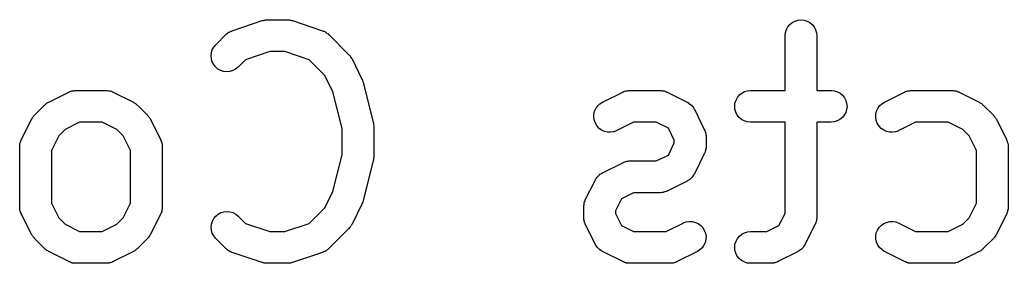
# Model space of a CAD drawing. Extents: x 160.2 to 226.8, y -124.8 to -85.
# Drawn here: x 188.768 to 193.442, y -101.927 to -100.777 of the extents above; entities that cross this region are included whole.
import ezdxf

# ---------------------------------------------------------------- set-up
doc = ezdxf.new("R2010")
doc.units = 0
doc.layers.add('BLACK', color=7, linetype='CONTINUOUS')

msp = doc.modelspace()

# ---------------------------------------------------------------- linework, layer by layer
at = {"layer": 'BLACK', "linetype": 'CONTINUOUS'}
for p, q in [((189.772, -100.829), (189.914, -100.781)), ((189.914, -100.781), (189.915, -100.781)), ((189.915, -100.781), (189.919, -100.78)), ((189.919, -100.78), (189.924, -100.779)), ((189.924, -100.779), (189.927, -100.779)), ((189.927, -100.779), (189.93, -100.778)), ((189.93, -100.778), (189.934, -100.778)), ((189.934, -100.778), (189.938, -100.777)), ((189.938, -100.777), (190.033, -100.777)), ((190.033, -100.777), (190.034, -100.777)), ((190.034, -100.777), (190.039, -100.778)), ((190.039, -100.778), (190.043, -100.778)), ((190.043, -100.778), (190.046, -100.779)), ((190.046, -100.779), (190.049, -100.779)), ((190.049, -100.779), (190.053, -100.78)), ((190.053, -100.78), (190.057, -100.781)), ((190.057, -100.781), (190.2, -100.829)), ((192.393, -100.823), (192.4, -100.81)), ((192.4, -100.81), (192.409, -100.799)), ((192.409, -100.799), (192.421, -100.79)), ((192.421, -100.79), (192.434, -100.783)), ((192.434, -100.783), (192.448, -100.779)), ((192.448, -100.779), (192.462, -100.777)), ((192.462, -100.777), (192.477, -100.779)), ((192.477, -100.779), (192.491, -100.783)), ((192.491, -100.783), (192.504, -100.79)), ((192.504, -100.79), (192.515, -100.8)), ((192.515, -100.8), (192.524, -100.811)), ((192.524, -100.811), (192.531, -100.824)), ((189.695, -100.895), (189.742, -100.847)), ((189.742, -100.847), (189.743, -100.846)), ((189.743, -100.846), (189.745, -100.845)), ((189.745, -100.845), (189.746, -100.843)), ((189.746, -100.843), (189.75, -100.84)), ((189.75, -100.84), (189.754, -100.837)), ((189.754, -100.837), (189.756, -100.836)), ((189.756, -100.836), (189.758, -100.835)), ((189.758, -100.835), (189.763, -100.833)), ((189.763, -100.833), (189.767, -100.83)), ((189.767, -100.83), (189.77, -100.83)), ((189.77, -100.83), (189.772, -100.829)), ((190.2, -100.829), (190.201, -100.829)), ((190.201, -100.829), (190.203, -100.83)), ((190.203, -100.83), (190.205, -100.831)), ((190.205, -100.831), (190.21, -100.833)), ((190.21, -100.833), (190.214, -100.835)), ((190.214, -100.835), (190.216, -100.837)), ((190.216, -100.837), (190.218, -100.838)), ((190.218, -100.838), (190.222, -100.841)), ((190.222, -100.841), (190.226, -100.844)), ((190.226, -100.844), (190.228, -100.846)), ((190.228, -100.846), (190.229, -100.847)), ((190.229, -100.847), (190.324, -100.942)), ((192.387, -100.851), (192.389, -100.837)), ((192.387, -100.852), (192.387, -100.851)), ((192.387, -101.111), (192.387, -100.852)), ((192.389, -100.837), (192.393, -100.823)), ((192.531, -100.824), (192.535, -100.838)), ((192.535, -100.838), (192.537, -100.852)), ((192.537, -100.852), (192.537, -101.111)), ((189.678, -100.919), (189.685, -100.906)), ((189.685, -100.906), (189.695, -100.895)), ((189.673, -100.947), (189.674, -100.933)), ((189.674, -100.962), (189.673, -100.947)), ((189.674, -100.933), (189.678, -100.919)), ((189.95, -100.927), (189.836, -100.966)), ((190.021, -100.927), (189.95, -100.927)), ((190.136, -100.966), (190.021, -100.927)), ((190.324, -100.942), (190.325, -100.943)), ((190.325, -100.943), (190.328, -100.946)), ((190.328, -100.946), (190.331, -100.949)), ((190.331, -100.949), (190.332, -100.952)), ((190.332, -100.952), (190.334, -100.954)), ((190.334, -100.954), (190.336, -100.958)), ((190.336, -100.958), (190.339, -100.962)), ((189.678, -100.976), (189.674, -100.962)), ((189.685, -100.989), (189.678, -100.976)), ((189.694, -101), (189.685, -100.989)), ((189.705, -101.01), (189.694, -101)), ((189.8, -101.001), (189.788, -101.011)), ((189.801, -101.001), (189.8, -101.001)), ((189.836, -100.966), (189.801, -101.001)), ((190.21, -101.04), (190.136, -100.966)), ((190.339, -100.962), (190.386, -101.057)), ((189.718, -101.017), (189.705, -101.01)), ((189.732, -101.021), (189.718, -101.017)), ((189.747, -101.023), (189.732, -101.021)), ((189.761, -101.021), (189.747, -101.023)), ((189.775, -101.017), (189.761, -101.021)), ((189.788, -101.011), (189.775, -101.017)), ((190.248, -101.117), (190.21, -101.04)), ((190.386, -101.057), (190.387, -101.058)), ((190.387, -101.058), (190.387, -101.058)), ((190.387, -101.058), (190.387, -101.058)), ((190.387, -101.058), (190.389, -101.065)), ((190.389, -101.065), (190.392, -101.072)), ((190.392, -101.072), (190.392, -101.072)), ((190.392, -101.072), (190.392, -101.072)), ((190.392, -101.072), (190.439, -101.263)), ((188.905, -101.166), (189, -101.119)), ((189, -101.119), (189.001, -101.118)), ((189.001, -101.118), (189.003, -101.117)), ((189.003, -101.117), (189.005, -101.116)), ((189.005, -101.116), (189.01, -101.115)), ((189.01, -101.115), (189.014, -101.113)), ((189.014, -101.113), (189.017, -101.113)), ((189.017, -101.113), (189.019, -101.112)), ((189.019, -101.112), (189.024, -101.112)), ((189.024, -101.112), (189.029, -101.111)), ((189.029, -101.111), (189.031, -101.111)), ((189.031, -101.111), (189.033, -101.111)), ((189.033, -101.111), (189.176, -101.111)), ((189.176, -101.111), (189.177, -101.111)), ((189.177, -101.111), (189.179, -101.111)), ((189.179, -101.111), (189.182, -101.111)), ((189.182, -101.111), (189.187, -101.112)), ((189.187, -101.112), (189.192, -101.112)), ((189.192, -101.112), (189.194, -101.113)), ((189.194, -101.113), (189.196, -101.113)), ((189.196, -101.113), (189.201, -101.115)), ((189.201, -101.115), (189.206, -101.117)), ((189.206, -101.117), (189.208, -101.118)), ((189.208, -101.118), (189.21, -101.119)), ((189.21, -101.119), (189.305, -101.166)), ((190.292, -101.29), (190.248, -101.117)), ((191.524, -101.166), (191.619, -101.119)), ((191.619, -101.119), (191.62, -101.118)), ((191.62, -101.118), (191.622, -101.117)), ((191.622, -101.117), (191.624, -101.116)), ((191.624, -101.116), (191.629, -101.115)), ((191.629, -101.115), (191.634, -101.113)), ((191.634, -101.113), (191.636, -101.113)), ((191.636, -101.113), (191.638, -101.112)), ((191.638, -101.112), (191.643, -101.112)), ((191.643, -101.112), (191.648, -101.111)), ((191.648, -101.111), (191.65, -101.111)), ((191.65, -101.111), (191.652, -101.111)), ((191.652, -101.111), (191.795, -101.111)), ((191.795, -101.111), (191.796, -101.111)), ((191.796, -101.111), (191.798, -101.111)), ((191.798, -101.111), (191.801, -101.111)), ((191.801, -101.111), (191.806, -101.112)), ((191.806, -101.112), (191.811, -101.112)), ((191.811, -101.112), (191.813, -101.113)), ((191.813, -101.113), (191.815, -101.113)), ((191.815, -101.113), (191.82, -101.115)), ((191.82, -101.115), (191.825, -101.117)), ((191.825, -101.117), (191.827, -101.118)), ((191.827, -101.118), (191.829, -101.119)), ((191.829, -101.119), (191.924, -101.166)), ((192.155, -101.157), (192.162, -101.144)), ((192.162, -101.144), (192.171, -101.132)), ((192.171, -101.132), (192.182, -101.123)), ((192.182, -101.123), (192.195, -101.116)), ((192.195, -101.116), (192.209, -101.112)), ((192.209, -101.112), (192.224, -101.111)), ((192.224, -101.111), (192.387, -101.111)), ((192.537, -101.111), (192.605, -101.111)), ((192.605, -101.111), (192.606, -101.111)), ((192.606, -101.111), (192.62, -101.112)), ((192.62, -101.112), (192.634, -101.117)), ((192.634, -101.117), (192.647, -101.124)), ((192.647, -101.124), (192.658, -101.133)), ((192.658, -101.133), (192.668, -101.145)), ((192.668, -101.145), (192.674, -101.158)), ((192.857, -101.166), (192.952, -101.119)), ((192.952, -101.119), (192.953, -101.118)), ((192.953, -101.118), (192.955, -101.117)), ((192.955, -101.117), (192.957, -101.116)), ((192.957, -101.116), (192.962, -101.115)), ((192.962, -101.115), (192.967, -101.113)), ((192.967, -101.113), (192.969, -101.113)), ((192.969, -101.113), (192.971, -101.112)), ((192.971, -101.112), (192.976, -101.112)), ((192.976, -101.112), (192.981, -101.111)), ((192.981, -101.111), (192.984, -101.111)), ((192.984, -101.111), (192.986, -101.111)), ((192.986, -101.111), (193.176, -101.111)), ((193.176, -101.111), (193.177, -101.111)), ((193.177, -101.111), (193.179, -101.111)), ((193.179, -101.111), (193.182, -101.111)), ((193.182, -101.111), (193.187, -101.112)), ((193.187, -101.112), (193.192, -101.112)), ((193.192, -101.112), (193.194, -101.113)), ((193.194, -101.113), (193.196, -101.113)), ((193.196, -101.113), (193.201, -101.115)), ((193.201, -101.115), (193.206, -101.117)), ((193.206, -101.117), (193.208, -101.118)), ((193.208, -101.118), (193.21, -101.119)), ((193.21, -101.119), (193.305, -101.166)), ((188.837, -101.228), (188.885, -101.18)), ((188.885, -101.18), (188.886, -101.18)), ((188.886, -101.18), (188.889, -101.177)), ((188.889, -101.177), (188.892, -101.174)), ((188.892, -101.174), (188.895, -101.172)), ((188.895, -101.172), (188.897, -101.17)), ((188.897, -101.17), (188.901, -101.168)), ((188.901, -101.168), (188.905, -101.166)), ((189.305, -101.166), (189.306, -101.167)), ((189.306, -101.167), (189.309, -101.169)), ((189.309, -101.169), (189.313, -101.171)), ((189.313, -101.171), (189.316, -101.173)), ((189.316, -101.173), (189.318, -101.175)), ((189.318, -101.175), (189.321, -101.178)), ((189.321, -101.178), (189.324, -101.18)), ((189.324, -101.18), (189.372, -101.228)), ((191.492, -101.196), (191.501, -101.184)), ((191.501, -101.184), (191.511, -101.174)), ((191.511, -101.174), (191.524, -101.166)), ((191.924, -101.166), (191.925, -101.167)), ((191.925, -101.167), (191.926, -101.168)), ((191.926, -101.168), (191.928, -101.168)), ((191.928, -101.168), (191.932, -101.172)), ((191.932, -101.172), (191.937, -101.175)), ((191.937, -101.175), (191.938, -101.176)), ((191.938, -101.176), (191.94, -101.177)), ((191.94, -101.177), (191.944, -101.181)), ((191.944, -101.181), (191.948, -101.185)), ((191.948, -101.185), (191.949, -101.186)), ((191.949, -101.186), (191.95, -101.187)), ((191.95, -101.187), (191.953, -101.192)), ((191.953, -101.192), (191.956, -101.197)), ((192.149, -101.185), (192.15, -101.171)), ((192.15, -101.2), (192.149, -101.185)), ((192.15, -101.171), (192.155, -101.157)), ((192.674, -101.158), (192.678, -101.172)), ((192.678, -101.172), (192.68, -101.186)), ((192.68, -101.186), (192.678, -101.201)), ((192.825, -101.196), (192.834, -101.184)), ((192.834, -101.184), (192.845, -101.174)), ((192.845, -101.174), (192.857, -101.166)), ((193.305, -101.166), (193.306, -101.167)), ((193.306, -101.167), (193.309, -101.169)), ((193.309, -101.169), (193.313, -101.171)), ((193.313, -101.171), (193.316, -101.173)), ((193.316, -101.173), (193.318, -101.175)), ((193.318, -101.175), (193.321, -101.178)), ((193.321, -101.178), (193.324, -101.18)), ((193.324, -101.18), (193.372, -101.228)), ((188.828, -101.239), (188.83, -101.237)), ((188.83, -101.237), (188.832, -101.234)), ((188.832, -101.234), (188.835, -101.231)), ((188.835, -101.231), (188.837, -101.228)), ((189.372, -101.228), (189.373, -101.229)), ((189.373, -101.229), (189.375, -101.232)), ((189.375, -101.232), (189.378, -101.235)), ((189.378, -101.235), (189.38, -101.238)), ((189.38, -101.238), (189.382, -101.24)), ((191.482, -101.238), (191.483, -101.224)), ((191.485, -101.253), (191.482, -101.238)), ((191.483, -101.224), (191.486, -101.209)), ((191.486, -101.209), (191.492, -101.196)), ((191.956, -101.197), (191.957, -101.198)), ((191.957, -101.198), (191.958, -101.2)), ((191.958, -101.2), (192.005, -101.295)), ((192.154, -101.214), (192.15, -101.2)), ((192.161, -101.227), (192.154, -101.214)), ((192.17, -101.238), (192.161, -101.227)), ((192.181, -101.248), (192.17, -101.238)), ((192.667, -101.228), (192.658, -101.239)), ((192.674, -101.215), (192.667, -101.228)), ((192.678, -101.201), (192.674, -101.215)), ((192.816, -101.224), (192.819, -101.209)), ((192.816, -101.238), (192.816, -101.224)), ((192.818, -101.253), (192.816, -101.238)), ((192.819, -101.209), (192.825, -101.196)), ((193.372, -101.228), (193.373, -101.229)), ((193.373, -101.229), (193.375, -101.232)), ((193.375, -101.232), (193.378, -101.235)), ((193.378, -101.235), (193.38, -101.238)), ((193.38, -101.238), (193.382, -101.24)), ((188.776, -101.343), (188.823, -101.247)), ((188.823, -101.247), (188.824, -101.246)), ((188.824, -101.246), (188.826, -101.243)), ((188.826, -101.243), (188.828, -101.239)), ((189.051, -101.261), (188.983, -101.295)), ((189.158, -101.261), (189.051, -101.261)), ((189.227, -101.295), (189.158, -101.261)), ((189.382, -101.24), (189.384, -101.244)), ((189.384, -101.244), (189.386, -101.247)), ((189.386, -101.247), (189.434, -101.343)), ((190.439, -101.263), (190.44, -101.264)), ((190.44, -101.264), (190.44, -101.265)), ((190.44, -101.265), (190.44, -101.266)), ((190.44, -101.266), (190.441, -101.272)), ((190.441, -101.272), (190.442, -101.278)), ((190.442, -101.278), (190.442, -101.28)), ((190.442, -101.28), (190.442, -101.281)), ((190.442, -101.281), (190.442, -101.424)), ((191.49, -101.266), (191.485, -101.253)), ((191.498, -101.279), (191.49, -101.266)), ((191.508, -101.29), (191.498, -101.279)), ((191.67, -101.261), (191.591, -101.3)), ((191.778, -101.261), (191.67, -101.261)), ((191.835, -101.289), (191.778, -101.261)), ((192.194, -101.255), (192.181, -101.248)), ((192.208, -101.259), (192.194, -101.255)), ((192.223, -101.261), (192.208, -101.259)), ((192.224, -101.261), (192.223, -101.261)), ((192.387, -101.261), (192.224, -101.261)), ((192.387, -101.692), (192.387, -101.261)), ((192.605, -101.261), (192.537, -101.261)), ((192.537, -101.261), (192.537, -101.71)), ((192.619, -101.259), (192.605, -101.261)), ((192.633, -101.255), (192.619, -101.259)), ((192.646, -101.248), (192.633, -101.255)), ((192.658, -101.239), (192.646, -101.248)), ((192.823, -101.266), (192.818, -101.253)), ((192.831, -101.279), (192.823, -101.266)), ((192.841, -101.29), (192.831, -101.279)), ((193.003, -101.261), (192.924, -101.3)), ((193.158, -101.261), (193.003, -101.261)), ((193.227, -101.295), (193.158, -101.261)), ((193.382, -101.24), (193.384, -101.244)), ((193.384, -101.244), (193.386, -101.247)), ((193.386, -101.247), (193.434, -101.343)), ((188.952, -101.325), (188.918, -101.394)), ((188.983, -101.295), (188.952, -101.325)), ((189.257, -101.325), (189.227, -101.295)), ((189.292, -101.394), (189.257, -101.325)), ((190.292, -101.415), (190.292, -101.29)), ((191.519, -101.298), (191.508, -101.29)), ((191.533, -101.304), (191.519, -101.298)), ((191.547, -101.308), (191.533, -101.304)), ((191.562, -101.308), (191.547, -101.308)), ((191.576, -101.306), (191.562, -101.308)), ((191.59, -101.301), (191.576, -101.306)), ((191.591, -101.3), (191.59, -101.301)), ((191.863, -101.346), (191.835, -101.289)), ((192.005, -101.295), (192.006, -101.296)), ((192.006, -101.296), (192.006, -101.298)), ((192.006, -101.298), (192.007, -101.3)), ((192.007, -101.3), (192.009, -101.305)), ((192.009, -101.305), (192.011, -101.31)), ((192.011, -101.31), (192.011, -101.312)), ((192.011, -101.312), (192.012, -101.314)), ((192.012, -101.314), (192.012, -101.319)), ((192.012, -101.319), (192.013, -101.324)), ((192.013, -101.324), (192.013, -101.326)), ((192.013, -101.326), (192.013, -101.329)), ((192.013, -101.329), (192.013, -101.376)), ((192.853, -101.298), (192.841, -101.29)), ((192.866, -101.304), (192.853, -101.298)), ((192.88, -101.308), (192.866, -101.304)), ((192.895, -101.308), (192.88, -101.308)), ((192.909, -101.306), (192.895, -101.308)), ((192.923, -101.301), (192.909, -101.306)), ((192.924, -101.3), (192.923, -101.301)), ((193.257, -101.325), (193.227, -101.295)), ((193.292, -101.394), (193.257, -101.325)), ((188.768, -101.371), (188.769, -101.366)), ((188.768, -101.373), (188.768, -101.371)), ((188.768, -101.375), (188.768, -101.373)), ((188.768, -101.376), (188.768, -101.375)), ((188.768, -101.662), (188.768, -101.376)), ((188.769, -101.361), (188.77, -101.358)), ((188.769, -101.366), (188.769, -101.361)), ((188.77, -101.358), (188.771, -101.356)), ((188.771, -101.356), (188.772, -101.352)), ((188.772, -101.352), (188.774, -101.347)), ((188.774, -101.347), (188.775, -101.345)), ((188.775, -101.345), (188.776, -101.343)), ((189.434, -101.343), (189.434, -101.344)), ((189.434, -101.344), (189.435, -101.346)), ((189.435, -101.346), (189.436, -101.348)), ((189.436, -101.348), (189.437, -101.353)), ((189.437, -101.353), (189.439, -101.357)), ((189.439, -101.357), (189.44, -101.36)), ((189.44, -101.36), (189.44, -101.362)), ((189.44, -101.362), (189.441, -101.367)), ((189.441, -101.367), (189.442, -101.372)), ((189.442, -101.372), (189.441, -101.374)), ((189.441, -101.374), (189.442, -101.376)), ((189.442, -101.376), (189.442, -101.662)), ((191.835, -101.416), (191.863, -101.358)), ((191.863, -101.358), (191.863, -101.346)), ((192.013, -101.376), (192.013, -101.377)), ((192.013, -101.377), (192.013, -101.379)), ((192.013, -101.379), (192.013, -101.382)), ((193.434, -101.343), (193.434, -101.344)), ((193.434, -101.344), (193.435, -101.346)), ((193.435, -101.346), (193.436, -101.348)), ((193.436, -101.348), (193.437, -101.353)), ((193.437, -101.353), (193.439, -101.357)), ((193.439, -101.357), (193.44, -101.36)), ((193.44, -101.36), (193.44, -101.362)), ((193.44, -101.362), (193.441, -101.367)), ((193.441, -101.367), (193.442, -101.372)), ((193.442, -101.372), (193.441, -101.374)), ((193.441, -101.374), (193.442, -101.376)), ((193.442, -101.376), (193.442, -101.662)), ((188.918, -101.394), (188.918, -101.644)), ((189.292, -101.644), (189.292, -101.394)), ((190.248, -101.588), (190.292, -101.415)), ((190.442, -101.424), (190.442, -101.425)), ((190.442, -101.425), (190.442, -101.426)), ((191.778, -101.444), (191.835, -101.416)), ((192.005, -101.41), (191.958, -101.505)), ((192.006, -101.408), (192.005, -101.41)), ((192.007, -101.406), (192.006, -101.408)), ((192.009, -101.401), (192.007, -101.406)), ((192.01, -101.396), (192.009, -101.401)), ((192.011, -101.394), (192.01, -101.396)), ((192.012, -101.387), (192.011, -101.392)), ((192.011, -101.392), (192.011, -101.394)), ((192.013, -101.382), (192.012, -101.387)), ((193.292, -101.644), (193.292, -101.394)), ((190.439, -101.442), (190.392, -101.632)), ((190.44, -101.441), (190.439, -101.442)), ((190.441, -101.433), (190.44, -101.439)), ((190.44, -101.439), (190.44, -101.441)), ((190.442, -101.428), (190.441, -101.433)), ((190.442, -101.426), (190.442, -101.428)), ((191.524, -101.5), (191.619, -101.452)), ((191.619, -101.452), (191.62, -101.452)), ((191.62, -101.452), (191.622, -101.451)), ((191.622, -101.451), (191.624, -101.45)), ((191.624, -101.45), (191.629, -101.448)), ((191.629, -101.448), (191.634, -101.446)), ((191.634, -101.446), (191.636, -101.446)), ((191.636, -101.446), (191.638, -101.445)), ((191.638, -101.445), (191.643, -101.445)), ((191.643, -101.445), (191.648, -101.444)), ((191.648, -101.444), (191.65, -101.444)), ((191.65, -101.444), (191.652, -101.444)), ((191.652, -101.444), (191.778, -101.444)), ((191.498, -101.52), (191.5, -101.519)), ((191.5, -101.519), (191.501, -101.517)), ((191.501, -101.517), (191.505, -101.514)), ((191.505, -101.514), (191.509, -101.509)), ((191.509, -101.509), (191.51, -101.508)), ((191.51, -101.508), (191.511, -101.507)), ((191.511, -101.507), (191.516, -101.504)), ((191.516, -101.504), (191.521, -101.501)), ((191.521, -101.501), (191.522, -101.5)), ((191.522, -101.5), (191.524, -101.5)), ((191.948, -101.519), (191.947, -101.521)), ((191.949, -101.518), (191.948, -101.519)), ((191.952, -101.513), (191.949, -101.518)), ((191.956, -101.509), (191.952, -101.513)), ((191.957, -101.506), (191.956, -101.507)), ((191.956, -101.507), (191.956, -101.509)), ((191.958, -101.505), (191.957, -101.506)), ((191.442, -101.628), (191.49, -101.533)), ((191.49, -101.533), (191.491, -101.532)), ((191.491, -101.531), (191.492, -101.529)), ((191.491, -101.532), (191.491, -101.531)), ((191.492, -101.529), (191.495, -101.525)), ((191.495, -101.525), (191.498, -101.52)), ((191.924, -101.539), (191.829, -101.586)), ((191.925, -101.538), (191.924, -101.539)), ((191.927, -101.537), (191.925, -101.538)), ((191.932, -101.534), (191.927, -101.537)), ((191.936, -101.531), (191.932, -101.534)), ((191.938, -101.53), (191.936, -101.531)), ((191.939, -101.529), (191.938, -101.53)), ((191.943, -101.525), (191.939, -101.529)), ((191.947, -101.521), (191.943, -101.525)), ((190.21, -101.665), (190.248, -101.588)), ((191.67, -101.594), (191.613, -101.623)), ((191.795, -101.594), (191.67, -101.594)), ((191.797, -101.594), (191.795, -101.594)), ((191.8, -101.594), (191.797, -101.594)), ((191.805, -101.593), (191.8, -101.594)), ((191.81, -101.593), (191.805, -101.593)), ((191.812, -101.592), (191.81, -101.593)), ((191.814, -101.592), (191.812, -101.592)), ((191.819, -101.59), (191.814, -101.592)), ((191.824, -101.588), (191.819, -101.59)), ((191.826, -101.587), (191.824, -101.588)), ((191.828, -101.587), (191.826, -101.587)), ((191.829, -101.586), (191.828, -101.587)), ((188.918, -101.644), (188.952, -101.713)), ((189.257, -101.713), (189.292, -101.644)), ((190.386, -101.648), (190.339, -101.743)), ((190.389, -101.641), (190.386, -101.647)), ((190.386, -101.647), (190.386, -101.648)), ((190.386, -101.648), (190.386, -101.648)), ((190.391, -101.634), (190.389, -101.641)), ((190.392, -101.633), (190.391, -101.634)), ((190.391, -101.634), (190.391, -101.634)), ((190.392, -101.632), (190.392, -101.633)), ((191.435, -101.656), (191.436, -101.651)), ((191.435, -101.659), (191.435, -101.656)), ((191.435, -101.661), (191.435, -101.659)), ((191.436, -101.646), (191.437, -101.644)), ((191.436, -101.651), (191.436, -101.646)), ((191.437, -101.642), (191.439, -101.637)), ((191.437, -101.644), (191.437, -101.642)), ((191.439, -101.637), (191.441, -101.632)), ((191.441, -101.632), (191.442, -101.63)), ((191.442, -101.63), (191.442, -101.628)), ((191.613, -101.623), (191.585, -101.68)), ((193.257, -101.713), (193.292, -101.644)), ((188.768, -101.664), (188.768, -101.662)), ((188.768, -101.666), (188.768, -101.664)), ((188.769, -101.671), (188.768, -101.666)), ((188.769, -101.676), (188.769, -101.671)), ((188.77, -101.679), (188.769, -101.676)), ((188.77, -101.681), (188.77, -101.679)), ((188.772, -101.686), (188.77, -101.681)), ((188.774, -101.69), (188.772, -101.686)), ((188.775, -101.692), (188.774, -101.69)), ((188.775, -101.695), (188.775, -101.692)), ((188.776, -101.695), (188.775, -101.695)), ((188.823, -101.791), (188.776, -101.695)), ((189.434, -101.695), (189.386, -101.791)), ((189.435, -101.693), (189.434, -101.695)), ((189.436, -101.691), (189.435, -101.693)), ((189.437, -101.687), (189.436, -101.691)), ((189.439, -101.682), (189.437, -101.687)), ((189.44, -101.677), (189.439, -101.68)), ((189.439, -101.68), (189.439, -101.682)), ((189.441, -101.672), (189.44, -101.677)), ((189.442, -101.663), (189.441, -101.665)), ((189.441, -101.665), (189.441, -101.667)), ((189.441, -101.667), (189.441, -101.672)), ((189.442, -101.662), (189.442, -101.663)), ((189.686, -101.715), (189.695, -101.704)), ((189.695, -101.704), (189.706, -101.695)), ((189.706, -101.695), (189.719, -101.688)), ((189.719, -101.688), (189.733, -101.684)), ((189.733, -101.684), (189.748, -101.682)), ((189.748, -101.682), (189.762, -101.684)), ((189.762, -101.684), (189.776, -101.688)), ((189.776, -101.688), (189.789, -101.695)), ((189.789, -101.695), (189.801, -101.704)), ((189.801, -101.704), (189.836, -101.739)), ((190.136, -101.739), (190.21, -101.665)), ((191.435, -101.662), (191.435, -101.661)), ((191.435, -101.71), (191.435, -101.662)), ((191.585, -101.68), (191.585, -101.692)), ((191.585, -101.692), (191.613, -101.749)), ((192.358, -101.749), (192.387, -101.692)), ((193.434, -101.695), (193.386, -101.791)), ((193.435, -101.693), (193.434, -101.695)), ((193.436, -101.691), (193.435, -101.693)), ((193.437, -101.687), (193.436, -101.691)), ((193.439, -101.682), (193.437, -101.687)), ((193.44, -101.677), (193.439, -101.68)), ((193.439, -101.68), (193.439, -101.682)), ((193.441, -101.672), (193.44, -101.677)), ((193.442, -101.663), (193.441, -101.665)), ((193.441, -101.665), (193.441, -101.667)), ((193.441, -101.667), (193.441, -101.672)), ((193.442, -101.662), (193.442, -101.663)), ((188.952, -101.713), (188.983, -101.743)), ((188.983, -101.743), (189.051, -101.777)), ((189.158, -101.777), (189.227, -101.743)), ((189.227, -101.743), (189.257, -101.713)), ((189.673, -101.756), (189.674, -101.742)), ((189.674, -101.742), (189.679, -101.728)), ((189.679, -101.728), (189.686, -101.715)), ((189.836, -101.739), (189.95, -101.777)), ((190.021, -101.777), (190.136, -101.739)), ((190.334, -101.751), (190.332, -101.754)), ((190.336, -101.748), (190.334, -101.751)), ((190.338, -101.744), (190.336, -101.748)), ((190.339, -101.743), (190.338, -101.744)), ((191.435, -101.712), (191.435, -101.71)), ((191.435, -101.714), (191.435, -101.712)), ((191.435, -101.719), (191.435, -101.714)), ((191.436, -101.724), (191.435, -101.719)), ((191.437, -101.726), (191.436, -101.724)), ((191.437, -101.728), (191.437, -101.726)), ((191.439, -101.733), (191.437, -101.728)), ((191.44, -101.738), (191.439, -101.733)), ((191.441, -101.74), (191.44, -101.738)), ((191.442, -101.742), (191.441, -101.74)), ((191.442, -101.743), (191.442, -101.742)), ((191.49, -101.838), (191.442, -101.743)), ((191.613, -101.749), (191.67, -101.777)), ((191.825, -101.777), (191.905, -101.738)), ((191.905, -101.737), (191.919, -101.732)), ((191.905, -101.738), (191.905, -101.737)), ((191.919, -101.732), (191.934, -101.73)), ((191.934, -101.73), (191.948, -101.73)), ((191.948, -101.73), (191.963, -101.734)), ((191.963, -101.734), (191.976, -101.74)), ((191.976, -101.74), (191.988, -101.749)), ((191.988, -101.749), (191.998, -101.759)), ((192.301, -101.777), (192.358, -101.749)), ((192.529, -101.743), (192.481, -101.838)), ((192.53, -101.741), (192.529, -101.743)), ((192.531, -101.739), (192.53, -101.741)), ((192.532, -101.734), (192.531, -101.739)), ((192.534, -101.729), (192.532, -101.734)), ((192.535, -101.727), (192.534, -101.729)), ((192.536, -101.72), (192.535, -101.725)), ((192.535, -101.725), (192.535, -101.727)), ((192.537, -101.715), (192.536, -101.72)), ((192.537, -101.71), (192.537, -101.711)), ((192.537, -101.711), (192.537, -101.713)), ((192.537, -101.713), (192.537, -101.715)), ((192.832, -101.758), (192.842, -101.748)), ((192.842, -101.748), (192.854, -101.739)), ((192.854, -101.739), (192.867, -101.734)), ((192.867, -101.734), (192.881, -101.73)), ((192.881, -101.73), (192.896, -101.73)), ((192.896, -101.73), (192.91, -101.732)), ((192.91, -101.732), (192.924, -101.738)), ((192.924, -101.738), (193.003, -101.777)), ((193.158, -101.777), (193.227, -101.743)), ((193.227, -101.743), (193.257, -101.713)), ((188.826, -101.794), (188.823, -101.791)), ((188.828, -101.798), (188.826, -101.794)), ((188.83, -101.8), (188.828, -101.798)), ((189.051, -101.777), (189.158, -101.777)), ((189.381, -101.799), (189.379, -101.801)), ((189.383, -101.795), (189.381, -101.799)), ((189.386, -101.792), (189.383, -101.795)), ((189.386, -101.791), (189.386, -101.792)), ((189.674, -101.771), (189.673, -101.756)), ((189.678, -101.785), (189.674, -101.771)), ((189.685, -101.798), (189.678, -101.785)), ((189.694, -101.809), (189.685, -101.798)), ((189.95, -101.777), (190.021, -101.777)), ((190.324, -101.763), (190.229, -101.858)), ((190.327, -101.759), (190.324, -101.763)), ((190.33, -101.756), (190.327, -101.759)), ((190.332, -101.754), (190.33, -101.756)), ((191.67, -101.777), (191.825, -101.777)), ((191.998, -101.759), (192.005, -101.772)), ((192.005, -101.772), (192.011, -101.785)), ((192.011, -101.785), (192.013, -101.8)), ((192.162, -101.81), (192.171, -101.799)), ((192.171, -101.799), (192.182, -101.79)), ((192.182, -101.79), (192.195, -101.783)), ((192.195, -101.783), (192.209, -101.779)), ((192.209, -101.779), (192.224, -101.777)), ((192.224, -101.777), (192.301, -101.777)), ((192.816, -101.799), (192.818, -101.784)), ((192.816, -101.813), (192.816, -101.799)), ((192.818, -101.784), (192.824, -101.771)), ((192.824, -101.771), (192.832, -101.758)), ((193.003, -101.777), (193.158, -101.777)), ((193.381, -101.799), (193.379, -101.801)), ((193.383, -101.795), (193.381, -101.799)), ((193.386, -101.792), (193.383, -101.795)), ((193.386, -101.791), (193.386, -101.792)), ((188.831, -101.803), (188.83, -101.8)), ((188.834, -101.806), (188.831, -101.803)), ((188.837, -101.809), (188.834, -101.806)), ((188.837, -101.81), (188.837, -101.809)), ((188.885, -101.858), (188.837, -101.81)), ((189.372, -101.81), (189.324, -101.858)), ((189.375, -101.807), (189.372, -101.81)), ((189.378, -101.804), (189.375, -101.807)), ((189.379, -101.801), (189.378, -101.804)), ((189.695, -101.81), (189.694, -101.809)), ((189.742, -101.858), (189.695, -101.81)), ((191.491, -101.84), (191.49, -101.838)), ((191.492, -101.841), (191.491, -101.84)), ((191.495, -101.846), (191.492, -101.841)), ((191.498, -101.851), (191.495, -101.846)), ((192.003, -101.842), (191.995, -101.854)), ((192.009, -101.829), (192.003, -101.842)), ((192.012, -101.814), (192.009, -101.829)), ((192.013, -101.8), (192.012, -101.814)), ((192.149, -101.852), (192.15, -101.837)), ((192.15, -101.837), (192.155, -101.823)), ((192.155, -101.823), (192.162, -101.81)), ((192.479, -101.842), (192.476, -101.847)), ((192.48, -101.841), (192.479, -101.842)), ((192.481, -101.839), (192.48, -101.841)), ((192.481, -101.838), (192.481, -101.839)), ((192.819, -101.828), (192.816, -101.813)), ((192.825, -101.841), (192.819, -101.828)), ((192.833, -101.853), (192.825, -101.841)), ((193.372, -101.81), (193.324, -101.858)), ((193.375, -101.807), (193.372, -101.81)), ((193.378, -101.804), (193.375, -101.807)), ((193.379, -101.801), (193.378, -101.804)), ((188.888, -101.86), (188.885, -101.858)), ((188.891, -101.863), (188.888, -101.86)), ((188.894, -101.865), (188.891, -101.863)), ((188.896, -101.867), (188.894, -101.865)), ((188.9, -101.869), (188.896, -101.867)), ((188.904, -101.871), (188.9, -101.869)), ((188.905, -101.872), (188.904, -101.871)), ((189, -101.919), (188.905, -101.872)), ((189.305, -101.872), (189.21, -101.919)), ((189.309, -101.87), (189.305, -101.872)), ((189.312, -101.868), (189.309, -101.87)), ((189.315, -101.866), (189.312, -101.868)), ((189.317, -101.864), (189.315, -101.866)), ((189.32, -101.861), (189.317, -101.864)), ((189.324, -101.859), (189.32, -101.861)), ((189.324, -101.858), (189.324, -101.859)), ((189.744, -101.859), (189.742, -101.858)), ((189.745, -101.861), (189.744, -101.859)), ((189.75, -101.864), (189.745, -101.861)), ((189.754, -101.867), (189.75, -101.864)), ((189.755, -101.868), (189.754, -101.867)), ((189.757, -101.869), (189.755, -101.868)), ((189.762, -101.872), (189.757, -101.869)), ((189.766, -101.874), (189.762, -101.872)), ((189.769, -101.875), (189.766, -101.874)), ((189.771, -101.876), (189.769, -101.875)), ((189.772, -101.876), (189.771, -101.876)), ((189.914, -101.924), (189.772, -101.876)), ((190.2, -101.876), (190.057, -101.924)), ((190.202, -101.875), (190.2, -101.876)), ((190.204, -101.874), (190.202, -101.875)), ((190.209, -101.872), (190.204, -101.874)), ((190.213, -101.87), (190.209, -101.872)), ((190.215, -101.869), (190.213, -101.87)), ((190.217, -101.868), (190.215, -101.869)), ((190.221, -101.864), (190.217, -101.868)), ((190.225, -101.862), (190.221, -101.864)), ((190.227, -101.86), (190.225, -101.862)), ((190.228, -101.859), (190.227, -101.86)), ((190.229, -101.858), (190.228, -101.859)), ((191.499, -101.852), (191.498, -101.851)), ((191.5, -101.853), (191.499, -101.852)), ((191.504, -101.857), (191.5, -101.853)), ((191.508, -101.861), (191.504, -101.857)), ((191.509, -101.862), (191.508, -101.861)), ((191.51, -101.863), (191.509, -101.862)), ((191.515, -101.867), (191.51, -101.863)), ((191.52, -101.87), (191.515, -101.867)), ((191.521, -101.87), (191.52, -101.87)), ((191.523, -101.871), (191.521, -101.87)), ((191.524, -101.872), (191.523, -101.871)), ((191.619, -101.919), (191.524, -101.872)), ((191.972, -101.872), (191.876, -101.919)), ((191.984, -101.864), (191.972, -101.872)), ((191.995, -101.854), (191.984, -101.864)), ((192.15, -101.866), (192.149, -101.852)), ((192.154, -101.88), (192.15, -101.866)), ((192.161, -101.893), (192.154, -101.88)), ((192.17, -101.905), (192.161, -101.893)), ((192.448, -101.872), (192.353, -101.919)), ((192.449, -101.871), (192.448, -101.872)), ((192.451, -101.87), (192.449, -101.871)), ((192.455, -101.867), (192.451, -101.87)), ((192.46, -101.864), (192.455, -101.867)), ((192.461, -101.863), (192.46, -101.864)), ((192.463, -101.862), (192.461, -101.863)), ((192.467, -101.858), (192.463, -101.862)), ((192.471, -101.854), (192.467, -101.858)), ((192.472, -101.853), (192.471, -101.854)), ((192.473, -101.852), (192.472, -101.853)), ((192.476, -101.847), (192.473, -101.852)), ((192.844, -101.863), (192.833, -101.853)), ((192.856, -101.871), (192.844, -101.863)), ((192.857, -101.872), (192.856, -101.871)), ((192.952, -101.919), (192.857, -101.872)), ((193.305, -101.872), (193.21, -101.919)), ((193.309, -101.87), (193.305, -101.872)), ((193.312, -101.868), (193.309, -101.87)), ((193.315, -101.866), (193.312, -101.868)), ((193.317, -101.864), (193.315, -101.866)), ((193.32, -101.861), (193.317, -101.864)), ((193.324, -101.859), (193.32, -101.861)), ((193.324, -101.858), (193.324, -101.859)), ((189.002, -101.92), (189, -101.919)), ((189.004, -101.921), (189.002, -101.92)), ((189.009, -101.923), (189.004, -101.921)), ((189.013, -101.925), (189.009, -101.923)), ((189.016, -101.925), (189.013, -101.925)), ((189.018, -101.926), (189.016, -101.925)), ((189.023, -101.926), (189.018, -101.926)), ((189.028, -101.927), (189.023, -101.926)), ((189.03, -101.927), (189.028, -101.927)), ((189.032, -101.927), (189.03, -101.927)), ((189.033, -101.927), (189.032, -101.927)), ((189.176, -101.927), (189.033, -101.927)), ((189.178, -101.927), (189.176, -101.927)), ((189.181, -101.927), (189.178, -101.927)), ((189.186, -101.926), (189.181, -101.927)), ((189.191, -101.926), (189.186, -101.926)), ((189.193, -101.925), (189.191, -101.926)), ((189.195, -101.925), (189.193, -101.925)), ((189.2, -101.923), (189.195, -101.925)), ((189.205, -101.922), (189.2, -101.923)), ((189.207, -101.921), (189.205, -101.922)), ((189.209, -101.92), (189.207, -101.921)), ((189.21, -101.919), (189.209, -101.92)), ((189.918, -101.924), (189.914, -101.924)), ((189.923, -101.926), (189.918, -101.924)), ((189.926, -101.926), (189.923, -101.926)), ((189.929, -101.927), (189.926, -101.926)), ((189.933, -101.927), (189.929, -101.927)), ((189.937, -101.927), (189.933, -101.927)), ((189.938, -101.927), (189.937, -101.927)), ((190.033, -101.927), (189.938, -101.927)), ((190.038, -101.927), (190.033, -101.927)), ((190.042, -101.927), (190.038, -101.927)), ((190.045, -101.926), (190.042, -101.927)), ((190.048, -101.926), (190.045, -101.926)), ((190.052, -101.925), (190.048, -101.926)), ((190.056, -101.924), (190.052, -101.925)), ((190.057, -101.924), (190.056, -101.924)), ((191.621, -101.92), (191.619, -101.919)), ((191.623, -101.921), (191.621, -101.92)), ((191.628, -101.923), (191.623, -101.921)), ((191.633, -101.925), (191.628, -101.923)), ((191.635, -101.925), (191.633, -101.925)), ((191.637, -101.926), (191.635, -101.925)), ((191.642, -101.926), (191.637, -101.926)), ((191.647, -101.927), (191.642, -101.926)), ((191.649, -101.927), (191.647, -101.927)), ((191.651, -101.927), (191.649, -101.927)), ((191.652, -101.927), (191.651, -101.927)), ((191.843, -101.927), (191.652, -101.927)), ((191.845, -101.927), (191.843, -101.927)), ((191.847, -101.927), (191.845, -101.927)), ((191.852, -101.926), (191.847, -101.927)), ((191.857, -101.926), (191.852, -101.926)), ((191.86, -101.925), (191.857, -101.926)), ((191.862, -101.925), (191.86, -101.925)), ((191.867, -101.923), (191.862, -101.925)), ((191.871, -101.922), (191.867, -101.923)), ((191.873, -101.921), (191.871, -101.922)), ((191.875, -101.92), (191.873, -101.921)), ((191.876, -101.919), (191.875, -101.92)), ((192.181, -101.914), (192.17, -101.905)), ((192.194, -101.921), (192.181, -101.914)), ((192.208, -101.926), (192.194, -101.921)), ((192.223, -101.927), (192.208, -101.926)), ((192.224, -101.927), (192.223, -101.927)), ((192.319, -101.927), (192.224, -101.927)), ((192.321, -101.927), (192.319, -101.927)), ((192.323, -101.927), (192.321, -101.927)), ((192.329, -101.926), (192.323, -101.927)), ((192.334, -101.926), (192.329, -101.926)), ((192.336, -101.925), (192.334, -101.926)), ((192.338, -101.925), (192.336, -101.925)), ((192.343, -101.923), (192.338, -101.925)), ((192.348, -101.922), (192.343, -101.923)), ((192.35, -101.921), (192.348, -101.922)), ((192.352, -101.92), (192.35, -101.921)), ((192.353, -101.919), (192.352, -101.92)), ((192.954, -101.92), (192.952, -101.919)), ((192.956, -101.921), (192.954, -101.92)), ((192.961, -101.923), (192.956, -101.921)), ((192.966, -101.925), (192.961, -101.923)), ((192.968, -101.925), (192.966, -101.925)), ((192.97, -101.926), (192.968, -101.925)), ((192.975, -101.926), (192.97, -101.926)), ((192.98, -101.927), (192.975, -101.926)), ((192.982, -101.927), (192.98, -101.927)), ((192.985, -101.927), (192.982, -101.927)), ((192.986, -101.927), (192.985, -101.927)), ((193.176, -101.927), (192.986, -101.927)), ((193.178, -101.927), (193.176, -101.927)), ((193.181, -101.927), (193.178, -101.927)), ((193.186, -101.926), (193.181, -101.927)), ((193.191, -101.926), (193.186, -101.926)), ((193.193, -101.925), (193.191, -101.926)), ((193.195, -101.925), (193.193, -101.925)), ((193.2, -101.923), (193.195, -101.925)), ((193.205, -101.922), (193.2, -101.923)), ((193.207, -101.921), (193.205, -101.922)), ((193.209, -101.92), (193.207, -101.921)), ((193.21, -101.919), (193.209, -101.92))]:
    msp.add_line(p, q, dxfattribs=at)

doc.saveas('drawing.dxf')
